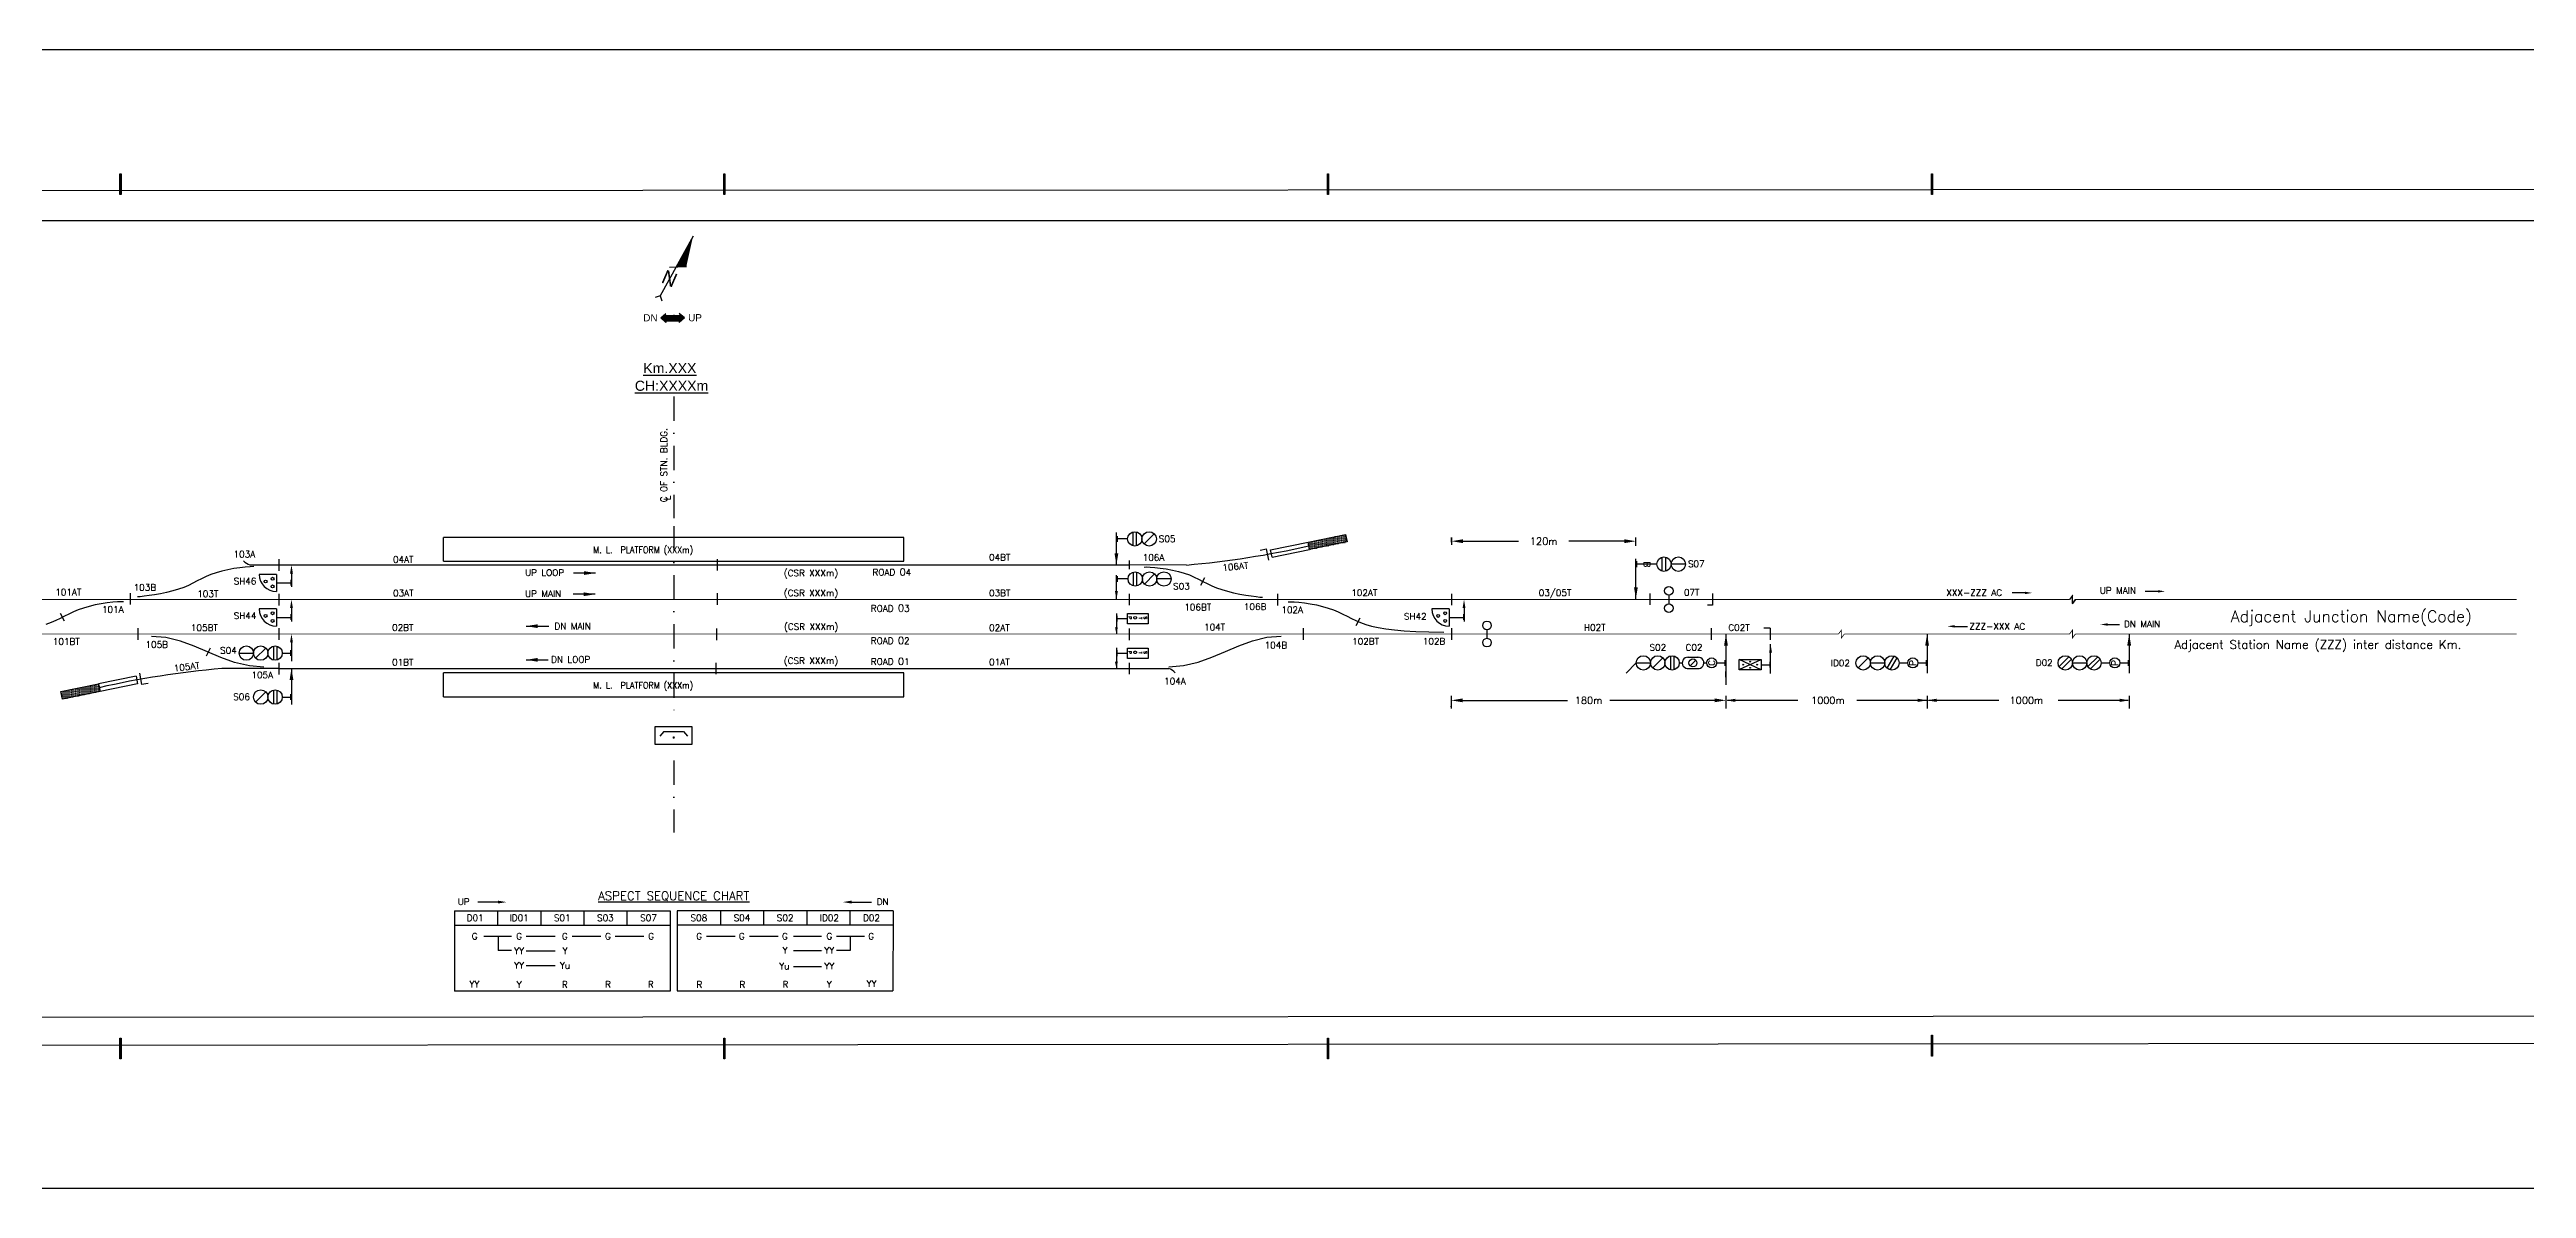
# Model space of a CAD drawing. Extents: x -19438 to 6205, y 191 to 9671.
# Drawn here: x -18941 to -18295, y 9374 to 9671 of the extents above; entities that cross this region are included whole.
import ezdxf
from ezdxf.enums import TextEntityAlignment as Align

# ---------------------------------------------------------------- set-up
doc = ezdxf.new("R2010")
doc.units = 0
doc.header["$LTSCALE"] = 0.5
doc.linetypes.add('DASHDOT', pattern=[25.4, 12.7, -6.35, 0, -6.35])
doc.linetypes.add('HIDDEN', pattern=[0.375, 0.25, -0.125])
doc.layers.get('0').update_dxf_attribs({"linetype": 'CONTINUOUS'})
doc.layers.get('DEFPOINTS').update_dxf_attribs({"linetype": 'CONTINUOUS'})
doc.layers.add('CHAINAGE', color=250, linetype='CONTINUOUS')
doc.layers.add('DIM', color=7, linetype='CONTINUOUS')
doc.styles.add('ARIAL', font='arial.ttf')
doc.styles.add('ROMANS', font='ROMANS.shx')
doc.dimstyles.get("Standard").update_dxf_attribs({"dimtxt": 0.18, "dimasz": 0.18, "dimexe": 0.18, "dimexo": 0.0625, "dimgap": 0.09, "dimtad": 0, "dimtih": 1, "dimtoh": 1, "dimdec": 4, "dimzin": 0, "dimdsep": 46, "dimtxsty": 'Standard', "dimcen": 0.09, "dimadec": 0, "dimazin": 0, "dimtfac": 1, "dimtdec": 4, "dimtofl": 0, "dimtmove": 0, "dimatfit": 3, "dimfxl": 1, "dimtolj": 1, "dimtzin": 0, "dimarcsym": 0})

# ---------------------------------------------------------------- blocks, each defined once
blk = doc.blocks.new('*D181')
at = {"color": 0, "lineweight": -2, "ltscale": 5, "transparency": 16777216}
for p, q in [((-18575.02, 9542.61), (-18575.02, 9543.85)), ((-18572.02, 9542.85), (-18557.49, 9542.85)), ((-18529.88, 9542.85), (-18544.41, 9542.85)), ((-18526.88, 9541.6), (-18526.88, 9543.85))]:
    blk.add_line(p, q, dxfattribs=at)
at = {"color": 0, "ltscale": 5, "transparency": 16777216}
for points in [[(-18572.02, 9543.35), (-18572.02, 9542.35), (-18575.02, 9542.85)], [(-18529.88, 9543.35), (-18529.88, 9542.35), (-18526.88, 9542.85)]]:
    blk.add_solid(points, dxfattribs=at)
at = {"layer": 'DEFPOINTS', "color": 0, "ltscale": 5, "transparency": 16777216}
for p in [(-18526.88, 9542.85), (-18575.02, 9537.61), (-18526.88, 9536.6)]:
    blk.add_point(p, dxfattribs=at)
at = {"color": 0, "ltscale": 5, "transparency": 16777216, "insert": (-18550.95, 9542.85), "char_height": 1.86, "attachment_point": 5, "style": 'ROMANS'}
blk.add_mtext('\\A1;120m', dxfattribs=at)

msp = doc.modelspace()

# ---------------------------------------------------------------- hatches: boundary and pattern name
h = msp.add_hatch(color=256)
h.dxf.hatch_style = 1
h.paths.add_polyline_path([(-18921.9776, 9638.6384), (-18922.2647, 9638.6384), (-18922.2647, 9633.2138), (-18921.9776, 9633.2138)])
h = msp.add_hatch(color=256)
h.dxf.hatch_style = 1
h.paths.add_polyline_path([(-18764.521, 9638.6384), (-18764.8081, 9638.6384), (-18764.8081, 9633.2138), (-18764.521, 9633.2138)])
h = msp.add_hatch(color=256)
h.dxf.hatch_style = 1
h.paths.add_polyline_path([(-18607.0253, 9638.6384), (-18607.3123, 9638.6384), (-18607.3123, 9633.2138), (-18607.0253, 9633.2138)])
h = msp.add_hatch(color=256)
h.dxf.hatch_style = 1
h.paths.add_polyline_path([(-18449.554, 9638.6384), (-18449.8411, 9638.6384), (-18449.8411, 9633.2138), (-18449.554, 9633.2138)])
h = msp.add_hatch(color=256)
h.dxf.hatch_style = 1
h.paths.add_polyline_path([(-18772.7986, 9622.3335), (-18777.2216, 9614.3365), (-18774.5402, 9614.454)])
h = msp.add_hatch(color=256)
h.dxf.hatch_style = 1
h.paths.add_polyline_path([(-18779.8508, 9601.8194), (-18779.8508, 9602.2139), (-18781.1942, 9601.0382), (-18779.8508, 9599.8625), (-18779.8508, 9600.257), (-18776.395, 9600.257), (-18776.395, 9599.8625), (-18775.0516, 9601.0382), (-18776.395, 9602.2139), (-18776.395, 9601.8194)])
h = msp.add_hatch()
h.set_pattern_fill('DOTS', color=256, scale=4.8)
h.set_pattern_definition([(0, (-19201.87638, 9580.34478), (0.15, 0.3), [0, -0.3])])
h.paths.add_polyline_path([(-18612.3888, 9542.6069), (-18611.988, 9540.6474), (-18602.1908, 9542.6515), (-18602.5916, 9544.6109)])
h = msp.add_hatch()
h.set_pattern_fill('DOTS', color=256, scale=4.8)
h.set_pattern_definition([(0, (-19379.35213, 9557.16405), (0.15, 0.3), [0, -0.3])])
h.paths.add_polyline_path([(-18927.4553, 9503.6877), (-18927.8561, 9505.6471), (-18937.6532, 9503.643), (-18937.2524, 9501.6836)])
h = msp.add_hatch(color=256)
h.dxf.hatch_style = 1
h.paths.add_polyline_path([(-18921.9776, 9413.3052), (-18922.2647, 9413.3052), (-18922.2647, 9407.8806), (-18921.9776, 9407.8806)])
h = msp.add_hatch(color=256)
h.dxf.hatch_style = 1
h.paths.add_polyline_path([(-18764.521, 9413.3052), (-18764.8081, 9413.3052), (-18764.8081, 9407.8806), (-18764.521, 9407.8806)])
h = msp.add_hatch(color=256)
h.dxf.hatch_style = 1
h.paths.add_polyline_path([(-18607.0253, 9413.3052), (-18607.3123, 9413.3052), (-18607.3123, 9407.8806), (-18607.0253, 9407.8806)])
h = msp.add_hatch(color=256)
h.dxf.hatch_style = 1
h.paths.add_polyline_path([(-18449.554, 9414.0552), (-18449.8411, 9414.0552), (-18449.8411, 9408.6306), (-18449.554, 9408.6306)])

# ---------------------------------------------------------------- linework, layer by layer
for p, q in [((-19394.8511, 9634.0572), (-17662.1127, 9634.9602)), ((-17669.1788, 9626.3272), (-19368.7605, 9626.3272)), ((-18772.7986, 9622.3335), (-18781.3674, 9606.8408)), ((-18778.9407, 9614.2613), (-18774.5402, 9614.454)), ((-18781.3674, 9606.8408), (-18782.681, 9606.3825)), ((-18781.3674, 9606.8408), (-18780.8933, 9605.5328)), ((-18662.2118, 9544.1983), (-18662.2118, 9542.6983)), ((-18659.4598, 9543.4483), (-18662.2118, 9543.4483)), ((-18658.0348, 9541.6281), (-18658.0348, 9545.2685)), ((-18657.1348, 9541.6281), (-18657.1348, 9545.2685)), ((-18652.5102, 9544.7753), (-18655.1594, 9542.1213)), ((-18575.0219, 9543.8538), (-18575.0219, 9541.9192)), ((-18880.8202, 9538.1521), (-18880.8202, 9535.1521)), ((-18766.5153, 9538.1717), (-18766.5153, 9535.1717)), ((-18659.0238, 9537.7785), (-18659.0238, 9535.5285)), ((-18644.1281, 9536.6398), (-18659.0238, 9536.6535)), ((-18657.9321, 9531.1773), (-18657.9321, 9534.8177)), ((-18657.0321, 9531.1773), (-18657.0321, 9534.8177)), ((-18622.6719, 9537.883), (-18623.2424, 9540.8283)), ((-18526.7015, 9537.6132), (-18526.7015, 9536.1132)), ((-18521.4515, 9536.8632), (-18526.7015, 9536.8632)), ((-18520.0265, 9535.043), (-18520.0265, 9538.6834)), ((-18519.1265, 9535.043), (-18519.1265, 9538.6834)), ((-18513.9515, 9536.8632), (-18517.7015, 9536.8632)), ((-18919.6368, 9529.3186), (-18919.6368, 9526.3186)), ((-18880.82, 9529.1206), (-18880.82, 9526.1206)), ((-18766.4977, 9529.2784), (-18766.4977, 9526.2784)), ((-18662.2118, 9533.7475), (-18662.2118, 9532.2475)), ((-18659.3571, 9532.9975), (-18662.2118, 9532.9975)), ((-18659.0617, 9529.1535), (-18659.0617, 9526.1535)), ((-18652.4075, 9534.3245), (-18655.0567, 9531.6704)), ((-18648.1071, 9532.9975), (-18651.8571, 9532.9957)), ((-18640.3377, 9531.3615), (-18639.2834, 9533.4052)), ((-18620.3549, 9529.1159), (-18620.3549, 9526.1159)), ((-18575.0219, 9529.1535), (-18575.0219, 9526.1535)), ((-18523.2798, 9529.241), (-18523.2798, 9526.241)), ((-18518.3298, 9528.7785), (-18518.3298, 9526.5285)), ((-18506.9071, 9529.1989), (-18506.9071, 9526.1989)), ((-18425.4303, 9529.3643), (-18428.8053, 9529.3643)), ((-18413.0367, 9528.6705), (-18413.7995, 9527.6535)), ((-18413.0367, 9526.6102), (-18413.0367, 9528.6705)), ((-18413.0367, 9526.6365), (-18413.0367, 9528.6705)), ((-18390.7154, 9529.7716), (-18394.0904, 9529.7716)), ((-18936.7314, 9521.9848), (-18937.7857, 9524.0284)), ((-18662.2118, 9521.9055), (-18662.2118, 9523.4055)), ((-18662.2118, 9522.6555), (-18659.5172, 9522.6555)), ((-18599.845, 9520.8688), (-18598.7907, 9522.9124)), ((-18413.0367, 9526.6365), (-18412.274, 9527.6535)), ((-18412.274, 9527.6535), (-18413.0367, 9526.6365)), ((-18917.609, 9520.1535), (-18917.609, 9517.1535)), ((-18882.2454, 9515.4946), (-18882.2454, 9511.8542)), ((-18881.3454, 9515.4946), (-18881.3454, 9511.8542)), ((-18880.8202, 9520.1535), (-18880.8202, 9517.1535)), ((-18877.5239, 9516.257), (-18877.5239, 9511.5424)), ((-18766.6877, 9520.0577), (-18766.6877, 9517.0577)), ((-18659.0238, 9520.067), (-18659.0238, 9517.067)), ((-18613.7159, 9520.1535), (-18613.7159, 9517.1535)), ((-18575.0219, 9520.1535), (-18575.0219, 9517.1535)), ((-18565.7316, 9519.7785), (-18565.7316, 9517.5285)), ((-18507.3059, 9520.1535), (-18507.3059, 9517.1535)), ((-18491.8431, 9520.1535), (-18491.8431, 9517.1535)), ((-18491.7727, 9508.3648), (-18491.7727, 9516.0312)), ((-18443.8043, 9520.6535), (-18440.4293, 9520.6535)), ((-18404.1286, 9521.1327), (-18400.7536, 9521.1327)), ((-18898.6931, 9514.9448), (-18899.7474, 9512.9012)), ((-18880.8202, 9509.641), (-18895.7159, 9509.6547)), ((-18891.1704, 9513.6744), (-18887.4204, 9513.6761)), ((-18886.87, 9512.3473), (-18884.2208, 9515.0014)), ((-18880.8202, 9511.141), (-18880.8202, 9508.141)), ((-18879.9204, 9513.6744), (-18877.7212, 9513.6744)), ((-18877.7212, 9512.9244), (-18877.7212, 9514.4244)), ((-18877.7212, 9512.9244), (-18877.7212, 9514.4244)), ((-18766.8903, 9511.1491), (-18766.8903, 9508.1491)), ((-18662.2118, 9512.9058), (-18662.2118, 9514.4058)), ((-18662.2118, 9513.6558), (-18659.5172, 9513.6558)), ((-18659.0238, 9511.1534), (-18659.0238, 9508.1534)), ((-18652.5929, 9509.6534), (-18648.727, 9509.6534)), ((-18529.4746, 9508.4703), (-18526.8229, 9511.1219)), ((-18526.8229, 9511.1219), (-18523.0729, 9511.1219)), ((-18522.5238, 9509.7961), (-18519.8721, 9512.4478)), ((-18517.8979, 9512.9421), (-18517.8979, 9509.3017)), ((-18516.9979, 9512.9421), (-18516.9979, 9509.3017)), ((-18515.5729, 9511.1219), (-18514.7962, 9511.1219)), ((-18513.4373, 9509.6333), (-18510.55, 9509.6329)), ((-18513.4324, 9512.6089), (-18510.5452, 9512.6085)), ((-18512.7594, 9510.3678), (-18511.2745, 9511.8527)), ((-18509.1723, 9511.1219), (-18508.4479, 9511.1219)), ((-18505.8229, 9511.1219), (-18503.5729, 9511.1219)), ((-18503.5729, 9510.3719), (-18503.5729, 9511.8719)), ((-18494.26, 9509.3399), (-18499.9412, 9511.9921)), ((-18494.3147, 9511.965), (-18499.8878, 9509.4011)), ((-18494.2483, 9510.663), (-18491.9225, 9510.6577)), ((-18491.9225, 9509.913), (-18491.9225, 9511.413)), ((-18468.951, 9509.7961), (-18466.2994, 9512.4478)), ((-18465.7502, 9511.1219), (-18462.0002, 9511.1219)), ((-18459.5935, 9512.9205), (-18461.4346, 9509.78)), ((-18458.8171, 9512.4653), (-18460.6582, 9509.3249)), ((-18458.2502, 9511.1219), (-18456.0002, 9511.1219)), ((-18453.3752, 9511.1219), (-18451.1252, 9511.1219)), ((-18451.1252, 9510.3719), (-18451.1252, 9511.8719)), ((-18413.9505, 9512.7272), (-18416.5246, 9510.153)), ((-18413.3141, 9512.0908), (-18415.8882, 9509.5167)), ((-18413.0444, 9511.1219), (-18409.2944, 9511.1219)), ((-18406.4505, 9512.7272), (-18409.0246, 9510.153)), ((-18405.8141, 9512.0908), (-18408.3882, 9509.5167)), ((-18405.5444, 9511.1219), (-18403.2944, 9511.1219)), ((-18400.6694, 9511.1219), (-18398.4194, 9511.1219)), ((-18398.4194, 9510.3719), (-18398.4194, 9511.8719)), ((-18917.1722, 9508.4115), (-18916.6016, 9505.4663)), ((-18886.8715, 9500.8909), (-18884.2223, 9503.545)), ((-18882.2469, 9504.0381), (-18882.2469, 9500.3977)), ((-18881.3469, 9504.0381), (-18881.3469, 9500.3977)), ((-18877.7227, 9501.4679), (-18877.7227, 9502.9679)), ((-18575.0748, 9502.5104), (-18575.0748, 9499.2306)), ((-18503.4059, 9507.3955), (-18503.4059, 9508.8955)), ((-18503.4059, 9502.5104), (-18503.4059, 9499.2306)), ((-18450.9403, 9502.5075), (-18450.9403, 9499.2276)), ((-18398.2166, 9502.5104), (-18398.2166, 9499.2306)), ((-18879.9219, 9502.2179), (-18877.7227, 9502.2179)), ((-18575.0748, 9499.6914), (-18575.0748, 9499.8642)), ((-18572.0748, 9501.3642), (-18544.7719, 9501.3642)), ((-18506.3832, 9501.3642), (-18533.6862, 9501.3642)), ((-18502.9754, 9501.368), (-18484.6758, 9501.368)), ((-18469.2578, 9501.368), (-18450.9581, 9501.368)), ((-18450.5276, 9501.368), (-18432.228, 9501.368)), ((-18416.81, 9501.368), (-18398.5104, 9501.368)), ((-18780.3754, 9493.2634), (-18781.4145, 9492.0499)), ((-18780.3914, 9493.2634), (-18775.2441, 9493.2634)), ((-18775.2601, 9493.2634), (-18774.221, 9492.0499)), ((-18835.029, 9446.5304), (-18778.779, 9446.5304)), ((-18835.029, 9446.5304), (-18835.029, 9425.5873)), ((-18823.7, 9448.7785), (-18828.95, 9448.7785)), ((-18823.779, 9446.5304), (-18823.779, 9442.7804)), ((-18812.529, 9446.5304), (-18812.529, 9442.7804)), ((-18801.279, 9446.5304), (-18801.279, 9442.7804)), ((-18790.029, 9446.5304), (-18790.029, 9442.7804)), ((-18778.779, 9446.5304), (-18778.779, 9425.5873)), ((-18776.904, 9446.5304), (-18776.904, 9425.6399)), ((-18720.6437, 9446.5304), (-18776.904, 9446.5304)), ((-18765.654, 9446.5304), (-18765.654, 9442.7804)), ((-18754.404, 9446.5304), (-18754.404, 9442.7804)), ((-18743.154, 9446.5304), (-18743.154, 9442.7804)), ((-18731.904, 9446.5304), (-18731.904, 9442.7804)), ((-18731.904, 9446.1554), (-18731.904, 9442.7804)), ((-18731.4656, 9448.7785), (-18726.2156, 9448.7785)), ((-18720.6437, 9446.5304), (-18720.653, 9425.6399)), ((-18835.029, 9442.7804), (-18778.779, 9442.7804)), ((-18827.3848, 9439.8655), (-18820.1054, 9439.8655)), ((-18823.6348, 9439.8655), (-18823.6348, 9436.1784)), ((-18816.279, 9439.8655), (-18808.779, 9439.8655)), ((-18804.3606, 9439.8655), (-18796.8606, 9439.8655)), ((-18793.1106, 9439.8655), (-18785.6106, 9439.8655)), ((-18720.6454, 9442.7804), (-18776.904, 9442.7804)), ((-18769.3221, 9439.8655), (-18761.8221, 9439.8655)), ((-18758.0721, 9439.8655), (-18750.5721, 9439.8655)), ((-18746.5927, 9439.8655), (-18739.3221, 9439.8655)), ((-18735.3575, 9439.8655), (-18728.0721, 9439.8655)), ((-18731.8221, 9439.8655), (-18731.8221, 9436.1784)), ((-18820.0993, 9436.1784), (-18823.6348, 9436.1784)), ((-18816.279, 9436.0535), (-18808.779, 9436.0535)), ((-18816.279, 9432.2706), (-18808.779, 9432.2706)), ((-18746.5927, 9432.0089), (-18739.3221, 9432.0089)), ((-18746.5579, 9436.1629), (-18739.3221, 9436.1629)), ((-18739.0715, 9436.1629), (-18739.0579, 9436.1629)), ((-18731.8221, 9436.1784), (-18735.3575, 9436.1784)), ((-18778.779, 9425.5873), (-18835.029, 9425.5873)), ((-18776.904, 9425.6399), (-18720.653, 9425.6399)), ((-19368.7481, 9418.5772), (-17669.3322, 9419.4583)), ((-19368.7481, 9418.5772), (-17669.3322, 9419.4583)), ((-19394.8511, 9411.0783), (-17661.9968, 9412.5552))]:
    msp.add_line(p, q)
at = {"linetype": 'DASHDOT'}
msp.add_line((-18777.8463, 9601.8194), (-18777.8463, 9600.257), dxfattribs=at)
at = {"ltscale": 5}
for p, q in [((-18833.6876, 9543.8541), (-18837.8446, 9543.8541)), ((-18837.8446, 9537.6372), (-18837.8446, 9543.8541)), ((-18791.9989, 9543.8541), (-18833.6932, 9543.8541)), ((-18768.7939, 9543.8541), (-18791.9989, 9543.8541)), ((-18717.8325, 9543.8541), (-18769.6938, 9543.8541)), ((-18717.8325, 9537.6372), (-18717.8325, 9543.8541)), ((-18624.9178, 9540.5037), (-18623.2424, 9540.8283)), ((-18877.5254, 9534.4031), (-18877.5254, 9530.9446)), ((-18662.3789, 9530.5001), (-18662.3789, 9534.0193)), ((-18877.5254, 9525.4035), (-18877.5254, 9521.945)), ((-18571.7219, 9525.4035), (-18571.7219, 9521.945)), ((-18506.9071, 9526.1989), (-18508.2386, 9526.1989)), ((-18491.8431, 9520.1535), (-18493.5496, 9520.1535)), ((-18914.9262, 9505.7908), (-18916.6016, 9505.4663)), ((-18833.6876, 9508.5339), (-18837.8446, 9508.5339)), ((-18837.8446, 9502.3171), (-18837.8446, 9508.5339)), ((-18791.9989, 9508.5339), (-18833.6932, 9508.5339)), ((-18768.7939, 9508.5339), (-18791.9989, 9508.5339)), ((-18717.8325, 9508.5339), (-18769.6938, 9508.5339)), ((-18717.8325, 9502.3171), (-18717.8325, 9508.5339))]:
    msp.add_line(p, q, dxfattribs=at)
at = {"linetype": 'Continuous'}
for p, q in [((-18622.1859, 9540.6028), (-18612.3888, 9542.6069)), ((-18612.3888, 9542.6069), (-18602.5916, 9544.6109)), ((-18611.988, 9540.6474), (-18612.3888, 9542.6069)), ((-18602.1908, 9542.6515), (-18611.988, 9540.6474)), ((-18602.5916, 9544.6109), (-18602.1908, 9542.6515)), ((-18621.7851, 9538.6434), (-18622.1859, 9540.6028)), ((-18621.7851, 9538.6434), (-18611.988, 9540.6474)), ((-18937.6532, 9503.643), (-18927.8561, 9505.6471)), ((-18937.2524, 9501.6836), (-18937.6532, 9503.643)), ((-18927.4553, 9503.6877), (-18937.2524, 9501.6836)), ((-18918.059, 9507.6512), (-18927.8561, 9505.6471)), ((-18927.8561, 9505.6471), (-18927.4553, 9503.6877)), ((-18917.6582, 9505.6917), (-18927.4553, 9503.6877)), ((-18918.059, 9507.6512), (-18917.6582, 9505.6917))]:
    msp.add_line(p, q, dxfattribs=at)
at = {"linetype": 'HIDDEN', "ltscale": 27}
msp.add_line((-18877.5239, 9516.4694), (-18877.5239, 9516.257), dxfattribs=at)
for points in [[(-18922.2647, 9638.6384), (-18921.9776, 9638.6384), (-18921.9776, 9633.2138), (-18922.2647, 9633.2138)], [(-18764.8081, 9638.6384), (-18764.521, 9638.6384), (-18764.521, 9633.2138), (-18764.8081, 9633.2138)], [(-18607.3123, 9638.6384), (-18607.0253, 9638.6384), (-18607.0253, 9633.2138), (-18607.3123, 9633.2138)], [(-18449.8411, 9638.6384), (-18449.554, 9638.6384), (-18449.554, 9633.2138), (-18449.8411, 9633.2138)], [(-18654.1172, 9524.0055), (-18654.1172, 9521.3055), (-18659.5172, 9521.3055), (-18659.5172, 9524.0055)], [(-18654.1172, 9515.0058), (-18654.1172, 9512.3058), (-18659.5172, 9512.3058), (-18659.5172, 9515.0058)], [(-18499.9961, 9512.0495), (-18494.238, 9512.0495), (-18494.238, 9509.3052), (-18499.9961, 9509.3052)], [(-18773.0051, 9494.4238), (-18782.7551, 9494.4238), (-18782.7551, 9489.9238), (-18773.0051, 9489.9238)], [(-18922.2647, 9413.3052), (-18921.9776, 9413.3052), (-18921.9776, 9407.8806), (-18922.2647, 9407.8806)], [(-18764.8081, 9413.3052), (-18764.521, 9413.3052), (-18764.521, 9407.8806), (-18764.8081, 9407.8806)], [(-18607.3123, 9413.3052), (-18607.0253, 9413.3052), (-18607.0253, 9407.8806), (-18607.3123, 9407.8806)], [(-18449.8411, 9414.0552), (-18449.554, 9414.0552), (-18449.554, 9408.6306), (-18449.8411, 9408.6306)]]:
    msp.add_lwpolyline(points, close=True)
at = {"linetype": 'DASHDOT'}
for points in [[(-18777.8385, 9580.5468), (-18777.8385, 9548.8361)], [(-18777.8385, 9546.8051), (-18777.8385, 9497.1355)], [(-18777.8385, 9485.6919), (-18777.8385, 9466.953)]]:
    msp.add_lwpolyline(points, dxfattribs=at)
at = {"linetype": 'ByBlock'}
for points in [[(-18887.3651, 9536.2298), (-18888.3319, 9536.2012), (-18889.5593, 9536.1024), (-18890.9784, 9535.9351), (-18892.5201, 9535.701), (-18894.1155, 9535.4019), (-18895.6955, 9535.0394), (-18897.1913, 9534.6153), (-18898.5516, 9534.1335), (-18899.797, 9533.6064), (-18900.9658, 9533.0486), (-18902.0962, 9532.475), (-18903.2267, 9531.9), (-18904.3955, 9531.3383), (-18905.6409, 9530.8046), (-18907.0012, 9530.3136), (-18908.4974, 9529.8771), (-18910.08, 9529.4966), (-18911.6823, 9529.1706), (-18913.2375, 9528.8978), (-18914.6789, 9528.6768), (-18915.9396, 9528.5063), (-18916.9529, 9528.3848), (-18917.6519, 9528.311)], [(-18655.1789, 9536.0948), (-18654.5417, 9536.1381), (-18653.5749, 9536.1095), (-18652.3475, 9536.0107), (-18650.9284, 9535.8434), (-18649.3867, 9535.6094), (-18647.7914, 9535.3102), (-18646.2113, 9534.9478), (-18644.7155, 9534.5237), (-18643.3552, 9534.0418), (-18642.1098, 9533.5147), (-18640.941, 9532.957), (-18639.8106, 9532.3833), (-18638.6801, 9531.8083), (-18637.5114, 9531.2467), (-18636.266, 9530.713), (-18634.9056, 9530.222), (-18633.4095, 9529.7855), (-18631.8268, 9529.405), (-18630.2245, 9529.079), (-18628.6693, 9528.8062), (-18627.2279, 9528.5852), (-18625.9672, 9528.4146), (-18624.9539, 9528.2932), (-18624.2549, 9528.2194)], [(-18921.325, 9527.0056), (-18921.9622, 9527.0489), (-18922.929, 9527.0203), (-18924.1564, 9526.9215), (-18925.5754, 9526.7542), (-18927.1171, 9526.5201), (-18928.7125, 9526.221), (-18930.2926, 9525.8585), (-18931.7883, 9525.4344), (-18933.1487, 9524.9526), (-18934.3941, 9524.4255), (-18935.5629, 9523.8678), (-18936.6933, 9523.2941), (-18937.8238, 9522.7191), (-18938.9925, 9522.1574), (-18940.2379, 9521.6237), (-18941.5983, 9521.1327)], [(-18617.6081, 9527.0056), (-18616.9709, 9527.0489), (-18616.0041, 9527.0203), (-18614.7766, 9526.9215), (-18613.3576, 9526.7542), (-18611.8159, 9526.5201), (-18610.2205, 9526.221), (-18608.6405, 9525.8585), (-18607.1447, 9525.4344), (-18605.7843, 9524.9526), (-18604.5389, 9524.4255), (-18603.3702, 9523.8678), (-18602.2397, 9523.2941), (-18601.1093, 9522.7191), (-18599.9405, 9522.1574), (-18598.6951, 9521.6237), (-18597.3347, 9521.1327), (-18595.8198, 9520.6963), (-18594.1051, 9520.3157), (-18592.1446, 9519.9897), (-18589.8916, 9519.7169), (-18587.3, 9519.4959), (-18584.3234, 9519.3254), (-18580.9154, 9519.2039), (-18577.0296, 9519.1301)], [(-18884.7239, 9510.0203), (-18888.5093, 9510.3349), (-18892.3457, 9511.2481), (-18895.9563, 9512.5391), (-18899.4468, 9514.0191), (-18902.9227, 9515.499), (-18906.4896, 9516.7901), (-18910.2529, 9517.7032), (-18913.9979, 9518.0223)], [(-18648.6929, 9510.1078), (-18644.9075, 9510.4224), (-18641.0711, 9511.3355), (-18637.4605, 9512.6266), (-18633.97, 9514.1065), (-18630.4941, 9515.5865), (-18626.9273, 9516.8775), (-18623.1639, 9517.7907), (-18619.4189, 9518.1097)]]:
    msp.add_lwpolyline(points, dxfattribs=at)
for points in [[(-18888.3839, 9536.6531), (-18833.8601, 9536.6531)], [(-18837.8446, 9537.6372), (-18816.173, 9537.6372)], [(-18833.8446, 9536.6535), (-18787.7965, 9536.6535)], [(-18816.173, 9537.6372), (-18791.6798, 9537.6372)], [(-18791.6798, 9537.6372), (-18717.8325, 9537.6372)], [(-18787.7965, 9536.6535), (-18659.0238, 9536.6535)], [(-18880.8202, 9509.6555), (-18833.9906, 9509.6555)], [(-18833.9584, 9509.6553), (-18788.2441, 9509.6533)], [(-18788.2441, 9509.6533), (-18652.5929, 9509.6539)], [(-18837.8446, 9502.3171), (-18816.173, 9502.3171)], [(-18816.173, 9502.3171), (-18791.6798, 9502.3171)], [(-18791.6798, 9502.3171), (-18717.8325, 9502.3171)]]:
    msp.add_lwpolyline(points)
at = {"ltscale": 5}
for points in [[(-18662.3679, 9527.6535), (-18662.3789, 9530.5001)], [(-18662.3789, 9524.0327), (-18662.3789, 9518.6535)], [(-18662.3789, 9515.0331), (-18662.3789, 9509.6538)]]:
    msp.add_lwpolyline(points, dxfattribs=at)
for points, const_width in [([(-18413.7995, 9527.6535), (-18413.0367, 9528.6705), (-18413.0367, 9526.6365), (-18412.274, 9527.6535)], 0.2), ([(-19033.1756, 9527.6535), (-18560.5013, 9527.6535)], 0.225), ([(-18560.8506, 9527.6535), (-18413.7995, 9527.6535)], 0.225), ([(-18412.274, 9527.6535), (-18297.1782, 9527.6535)], 0.225), ([(-19088.7121, 9518.6535), (-18474.0601, 9518.6535)], 0.225), ([(-18474.0601, 9518.6535), (-18473.2974, 9519.6705), (-18473.2974, 9517.6365), (-18472.5346, 9518.6535)], 0.2), ([(-18472.5346, 9518.6535), (-18413.7995, 9518.6535)], 0.225), ([(-18413.7995, 9518.6535), (-18413.0367, 9519.6705), (-18413.0367, 9517.6365), (-18412.274, 9518.6535)], 0.2), ([(-18412.274, 9518.6535), (-18297.1782, 9518.6535)], 0.225)]:
    msp.add_lwpolyline(points, dxfattribs=dict(const_width=const_width))
at = {"linetype": 'HIDDEN', "ltscale": 27}
msp.add_lwpolyline([(-18877.5239, 9516.4694), (-18877.5239, 9516.257)], dxfattribs=at)
at = {"const_width": 0.3}
msp.add_lwpolyline([(-18777.9878, 9491.6683, -1), (-18777.6878, 9491.6683, -1)], format="xyb", close=True, dxfattribs=at)
for centre, radius in [((-18657.5848, 9543.4483), 1.875), ((-18653.8348, 9543.4483), 1.875), ((-18657.4821, 9532.9975), 1.875), ((-18653.7321, 9532.9975), 1.875), ((-18649.9821, 9532.9975), 1.875), ((-18519.5765, 9536.8632), 1.875), ((-18515.8265, 9536.8632), 1.875), ((-18518.3298, 9529.9035), 1.125), ((-18565.7316, 9520.9035), 1.125), ((-18518.3298, 9525.4035), 1.125), ((-18889.2954, 9513.6744), 1.875), ((-18885.5454, 9513.6744), 1.875), ((-18881.7954, 9513.6744), 1.875), ((-18565.7316, 9516.4035), 1.125), ((-18524.9479, 9511.1219), 1.875), ((-18521.1979, 9511.1219), 1.875), ((-18517.4479, 9511.1219), 1.875), ((-18512.017, 9511.1102), 1.05), ((-18507.1354, 9511.1219), 1.3125), ((-18498.95, 9510.6705), 0.1031), ((-18497.1201, 9511.449), 0.1031), ((-18497.1201, 9509.8504), 0.1031), ((-18495.2695, 9510.6705), 0.1031), ((-18467.6252, 9511.1219), 1.875), ((-18463.8752, 9511.1219), 1.875), ((-18460.1252, 9511.1219), 1.875), ((-18454.6877, 9511.1219), 1.3125), ((-18414.9194, 9511.1219), 1.875), ((-18411.1694, 9511.1219), 1.875), ((-18407.4194, 9511.1219), 1.875), ((-18401.9819, 9511.1219), 1.3125), ((-18885.5469, 9502.2179), 1.875), ((-18881.7969, 9502.2179), 1.875)]:
    msp.add_circle(centre, radius)
at = {"linetype": 'Continuous'}
for centre, start, end in [((-18664.4964, 9771.848), 274.9492797, 282.8007339), ((-18875.3477, 9274.4465), 94.9492797, 102.8007339)]:
    msp.add_arc(centre, 236.0885, start, end, dxfattribs=at)
for centre, radius, start, end in [((-18887.1321, 9540.3255), 3.8799, 221.4228092, 251.176614), ((-18649.9788, 9505.981), 3.8799, 41.4228092, 71.176614), ((-18513.3107, 9511.1233), 1.4864, 88.1202494, 277.6352764), ((-18510.6578, 9511.1233), 1.4864, 262.4543336, 92.2497907)]:
    msp.add_arc(centre, radius, start, end)
for points in [[(-18800.0971, 9534.857), (-18800.0971, 9534.232), (-18798.2221, 9534.5445)], [(-18800.1827, 9529.3361), (-18800.1827, 9528.7111), (-18798.3077, 9529.0236)], [(-18425.4303, 9529.6768), (-18425.4303, 9529.0518), (-18423.5553, 9529.3643)], [(-18390.7154, 9530.0841), (-18390.7154, 9529.4591), (-18388.8404, 9529.7716)], [(-18814.4353, 9521.0156), (-18814.4353, 9520.3906), (-18816.3103, 9520.7031)], [(-18492.1477, 9513.7983), (-18491.3977, 9513.7983), (-18491.7727, 9516.0483)], [(-18443.8043, 9520.341), (-18443.8043, 9520.966), (-18445.6793, 9520.6535)], [(-18403.902, 9520.8202), (-18403.902, 9521.4452), (-18405.777, 9521.1327)], [(-18814.4353, 9512.2354), (-18814.4353, 9511.6104), (-18816.3103, 9511.9229)], [(-18572.0748, 9501.8642), (-18572.0748, 9500.8642), (-18575.0748, 9501.3642)], [(-18506.3832, 9501.8642), (-18506.3832, 9500.8642), (-18503.3832, 9501.3642)], [(-18500.9309, 9501.7805), (-18500.9309, 9500.9555), (-18503.4059, 9501.368)], [(-18453.3974, 9501.7805), (-18453.3974, 9500.9555), (-18450.9224, 9501.368)], [(-18448.4831, 9501.7805), (-18448.4831, 9500.9555), (-18450.9581, 9501.368)], [(-18400.6916, 9501.7805), (-18400.6916, 9500.9555), (-18398.2166, 9501.368)], [(-18823.7, 9449.1535), (-18823.7, 9448.4035), (-18821.45, 9448.7785)], [(-18731.4656, 9449.1535), (-18731.4656, 9448.4035), (-18733.7156, 9448.7785)]]:
    msp.add_solid(points)
at = {"ltscale": 5}
for points in [[(-18662.0039, 9529.8376), (-18662.3789, 9527.5876), (-18662.7539, 9529.8376)], [(-18877.8989, 9516.4694), (-18877.5239, 9518.7194), (-18877.1489, 9516.4694)], [(-18662.7539, 9520.4192), (-18662.3789, 9518.6535), (-18662.0039, 9520.4192)], [(-18662.7539, 9511.4195), (-18662.3789, 9509.6538), (-18662.0039, 9511.4195)]]:
    msp.add_solid(points, dxfattribs=at)
at = {"layer": 'CHAINAGE'}
msp.add_lwpolyline([(-17619.3301, 9374.1345), (-19437.5179, 9374.1345), (-19437.5179, 9671.0011), (-17619.3301, 9671.0011)], close=True, dxfattribs=at)
at = {"layer": 'DIM', "ltscale": 5}
for p, q in [((-18781.1942, 9601.0382), (-18779.8508, 9602.2139)), ((-18781.1942, 9601.0382), (-18779.8508, 9599.8625)), ((-18779.8508, 9600.257), (-18776.395, 9600.257)), ((-18779.8508, 9600.257), (-18779.8508, 9599.8625)), ((-18775.0516, 9601.0382), (-18776.395, 9602.2139)), ((-18775.0516, 9601.0382), (-18776.395, 9599.8625)), ((-18776.395, 9600.257), (-18776.395, 9599.8625)), ((-18881.4425, 9534.2076), (-18885.9425, 9534.2076)), ((-18881.4425, 9534.2076), (-18881.4425, 9529.7076)), ((-18881.4425, 9531.9576), (-18877.6925, 9531.963)), ((-18877.6925, 9532.8113), (-18877.6925, 9531.3113)), ((-18881.4425, 9525.2079), (-18885.9425, 9525.2079)), ((-18881.4425, 9525.2079), (-18881.4425, 9520.7079)), ((-18881.4425, 9522.9579), (-18877.6925, 9522.9634)), ((-18877.6925, 9523.8117), (-18877.6925, 9522.3117)), ((-18575.639, 9525.2079), (-18580.139, 9525.2079)), ((-18575.639, 9525.2079), (-18575.639, 9520.7079)), ((-18575.639, 9522.9579), (-18571.889, 9522.9634)), ((-18571.889, 9523.8117), (-18571.889, 9522.3117))]:
    msp.add_line(p, q, dxfattribs=at)
for centre in [(-18884.2714, 9532.3575), (-18882.4462, 9533.0704), (-18882.4462, 9531.0672), (-18884.2714, 9523.3578), (-18882.4462, 9524.0708), (-18882.4462, 9522.0675), (-18578.4679, 9523.3578), (-18576.6426, 9524.0708), (-18576.6426, 9522.0675)]:
    msp.add_circle(centre, 0.375, dxfattribs=at)
for centre in [(-18881.4425, 9534.2076), (-18881.4425, 9525.2079), (-18575.639, 9525.2079)]:
    msp.add_arc(centre, 4.5, 180, 270, dxfattribs=at)
for points in [[(-18877.9004, 9534.4031), (-18877.1504, 9534.4031), (-18877.5254, 9536.6531)], [(-18877.9004, 9525.4035), (-18877.1504, 9525.4035), (-18877.5254, 9527.6535)], [(-18572.0969, 9525.4035), (-18571.3469, 9525.4035), (-18571.7219, 9527.6535)]]:
    msp.add_solid(points, dxfattribs=at)

# ---------------------------------------------------------------- texts
at = {"style": 'ROMANS'}
for s, p in [('C', (-18779.5525, 9553.7624)), ('L', (-18778.7059, 9554.0928))]:
    msp.add_text(s, height=1.7, rotation=90, dxfattribs=at).set_placement(p, align=Align.CENTER)
at = {"style": 'ROMANS', "width": 0.9}
for p in [(-18798.8066, 9539.259), (-18798.8066, 9503.9388)]:
    msp.add_text('M. L.  PLATFORM (XXXm)', height=1.6875, dxfattribs=at).set_placement(p, align=Align.BOTTOM_LEFT)
at = {"style": 'ROMANS'}
for s, height, p in [('04AT', 1.6875, (-18851.0506, 9536.7452)), ('UP LOOP', 1.6875, (-18816.6129, 9533.2998)), ('04BT', 1.6875, (-18695.6029, 9537.3056)), ('03AT', 1.6875, (-18851.0375, 9527.9747)), ('UP MAIN', 1.6875, (-18816.629, 9527.8012)), ('03BT', 1.6875, (-18695.6029, 9527.9854)), ('XXX-ZZZ AC', 1.6875, (-18445.9235, 9528.0957)), ('Adjacent Junction Name(Code)', 3, (-18371.7485, 9520.8728)), ('02BT', 1.6875, (-18851.2761, 9518.9835)), ('DN MAIN', 1.6875, (-18808.9249, 9519.3503)), ('02AT', 1.6875, (-18695.5687, 9518.9322)), ('ZZZ-XXX AC', 1.6875, (-18439.9052, 9519.2864)), ('Adjacent Station Name (ZZZ) inter distance Km.', 2.25, (-18386.4434, 9514.1001)), ('01BT', 1.6875, (-18851.2749, 9509.9435)), ('DN LOOP', 1.6875, (-18809.8012, 9510.6685)), ('01AT', 1.6875, (-18695.5687, 9509.9904))]:
    msp.add_text(s, height=height, dxfattribs=at).set_placement(p, align=Align.BOTTOM_LEFT)
for s, p in [('(CSR XXXm)', (-18734.9616, 9533.1984)), ('101AT', (-18932.3206, 9528.2102)), ('103T', (-18896.594, 9527.7688)), ('(CSR XXXm)', (-18734.9616, 9528.0114)), ('101BT', (-18932.7337, 9515.3543)), ('105BT', (-18896.7327, 9518.9385)), ('(CSR XXXm)', (-18734.8994, 9519.2311)), ('(CSR XXXm)', (-18734.9479, 9510.341))]:
    msp.add_text(s, height=1.6875, dxfattribs=at).set_placement(p, align=Align.BOTTOM_RIGHT)
for s, rotation, p in [('B', 270, (-18523.9915, 9536.8031)), ('C', 90, (-18507.1354, 9511.1219)), ('P', 90, (-18454.6877, 9511.1219)), ('P', 90, (-18401.9819, 9511.1219))]:
    msp.add_text(s, height=1.6875, rotation=rotation, dxfattribs=at).set_placement(p, align=Align.MIDDLE)
for s, p in [('UP MAIN', (-18405.9296, 9529.9968)), ('DN MAIN', (-18399.6064, 9521.2563)), ('ID02', (-18476.0598, 9511.0967)), ('D02', (-18422.6055, 9511.1699))]:
    msp.add_text(s, height=1.6875, dxfattribs=at).set_placement(p, align=Align.MIDDLE_LEFT)
for s, height, p in [('%%UASPECT SEQUENCE CHART', 2.25, (-18777.8314, 9450.3106)), ('D01', 1.6875, (-18829.6105, 9444.6554)), ('ID01', 1.6875, (-18818.154, 9444.6554)), ('S01', 1.6875, (-18806.904, 9444.6554)), ('S03', 1.6875, (-18795.654, 9444.6554)), ('S07', 1.6875, (-18784.404, 9444.6554)), ('S08', 1.6875, (-18771.279, 9444.6554)), ('S04', 1.6875, (-18760.029, 9444.6554)), ('S02', 1.6875, (-18748.779, 9444.6554)), ('ID02 ', 1.6875, (-18736.6526, 9444.6554)), ('D02', 1.6875, (-18726.255, 9444.6554)), ('G', 1.6875, (-18829.7468, 9439.8655)), ('G', 1.6875, (-18818.154, 9439.8655)), ('G', 1.6875, (-18806.2356, 9439.8655)), ('G', 1.6875, (-18794.9856, 9439.8655)), ('G', 1.6875, (-18783.7356, 9439.8655)), ('G', 1.6875, (-18771.1971, 9439.8655)), ('G', 1.6875, (-18760.0913, 9439.8655)), ('G', 1.6875, (-18748.8413, 9439.8655)), ('G', 1.6875, (-18737.2318, 9439.8655)), ('G', 1.6875, (-18726.3413, 9439.8655)), ('YY', 1.6875, (-18818.154, 9436.0535)), ('YY', 1.6875, (-18818.154, 9432.2706)), ('Yu', 1.6875, (-18806.1867, 9432.2578)), ('Y', 1.6875, (-18806.1843, 9436.0535)), ('Yu', 1.6875, (-18748.9898, 9432.091)), ('Y', 1.6875, (-18748.8102, 9436.1999)), ('YY', 1.6875, (-18737.2835, 9436.1999)), ('YY', 1.6875, (-18737.2606, 9432.0961)), ('YY', 1.6875, (-18829.8097, 9427.3665)), ('Y', 1.6875, (-18818.154, 9427.2884)), ('R', 1.6875, (-18806.2356, 9427.2884)), ('R', 1.6875, (-18794.9856, 9427.3278)), ('R', 1.6875, (-18783.8116, 9427.3278)), ('R', 1.6875, (-18771.1285, 9427.2773)), ('R', 1.6875, (-18759.9525, 9427.2773)), ('R', 1.6875, (-18748.6904, 9427.3503)), ('Y', 1.6875, (-18737.2606, 9427.3503)), ('YY', 1.6875, (-18726.2256, 9427.5041))]:
    msp.add_text(s, height=height, dxfattribs=at).set_placement(p, align=Align.MIDDLE)
for s, p in [('UP', (-18834.1669, 9448.0285)), ('DN', (-18724.8973, 9448.0285))]:
    msp.add_text(s, height=1.6875, dxfattribs=at).set_placement(p)
at = {"insert": (-18781.2568, 9555.6633), "char_height": 1.6875, "attachment_point": 1, "rotation": 90, "style": 'ROMANS'}
msp.add_mtext_dynamic_manual_height_columns('OF STN. BLDG.', width=21.407901, gutter_width=11.25, heights=[5.8038], dxfattribs=at)
at = {"char_height": 1.6875, "attachment_point": 1, "style": 'ROMANS'}
for s, insert in [('ROAD {\\H1.08333x;0}4', (-18726.002, 9535.7361)), ('ROAD {\\H1.08333x;0}3', (-18726.4307, 9526.3069)), ('ROAD {\\H1.08333x;0}2', (-18726.4307, 9517.8779)), ('ROAD {\\H1.08333x;0}1', (-18726.4307, 9512.449))]:
    msp.add_mtext_dynamic_manual_height_columns(s, width=21.407901, gutter_width=11.25, heights=[5.8038], dxfattribs=dict(at, insert=insert))
at = {"char_height": 0.8034, "width": 1.213379, "attachment_point": 9, "rotation": 270, "style": 'ROMANS'}
for insert in [(-18659.2362, 9522.5093), (-18659.2362, 9513.5096)]:
    msp.add_mtext('S\\PT\\PO\\PP', dxfattribs=dict(at, insert=insert))
at = {"attachment_point": 5, "style": 'ROMANS'}
for s, insert, char_height in [('\\A1;180m', (-18539.229, 9501.3642), 1.86), ('\\A1;1000m', (-18476.8337, 9501.368), 1.85625), ('1000m', (-18425.0568, 9501.368), 1.86)]:
    msp.add_mtext(s, dxfattribs=dict(at, insert=insert, char_height=char_height))
at = {"style": 'ROMANS'}
for tag, p in [('S05', (-18649.1507, 9544.3192)), ('103A', (-18889.7993, 9540.3024)), ('103B', (-18915.7524, 9531.6424)), ('S03', (-18645.4106, 9531.9395)), ('102AT', (-18597.7208, 9530.2627)), ('03/05T', (-18547.9834, 9530.2527)), ('101A', (-18924.1193, 9525.8742)), ('106BT', (-18641.1572, 9526.4911)), ('105B', (-18912.6506, 9516.7629)), ('104T', (-18636.7771, 9521.2815)), ('104B', (-18620.788, 9516.583)), ('102BT', (-18597.3967, 9517.5886)), ('H02T', (-18537.6268, 9521.1873)), ('S04', (-18893.9735, 9515.2222)), ('S06', (-18890.5352, 9503.1332)), ('105A', (-18885.1496, 9508.8195)), ('104A', (-18647.1251, 9507.2116))]:
    msp.add_attdef(tag, text='XXX', height=1.6875, dxfattribs=at).set_placement(p, align=Align.TOP_CENTER)
for tag, rotation, p in [('106AT', 5.5163412, (-18631.2322, 9534.8959)), ('105AT', 7.222982, (-18904.6821, 9508.7569))]:
    msp.add_attdef(tag, text='SXX', height=1.6875, rotation=rotation, dxfattribs=at).set_placement(p, align=Align.BOTTOM_CENTER)
for tag, p in [('S02', (-18521.1667, 9513.8108)), ('C02', (-18511.7374, 9513.8108)), ('C02T', (-18500.0054, 9518.9741))]:
    msp.add_attdef(tag, text='SXX', height=1.6875, dxfattribs=at).set_placement(p, align=Align.BOTTOM_CENTER)
at = {"layer": 'DIM', "ltscale": 5, "style": 'ARIAL'}
msp.add_text('N', height=3.6562, rotation=156.6871126, dxfattribs=at).set_placement((-18777.2305, 9610.591), align=Align.MIDDLE_LEFT)
for s, p in [('DN', (-18785.7808, 9600.1619)), ('UP', (-18774.0791, 9600.1754))]:
    msp.add_text(s, height=1.86, dxfattribs=at).set_placement(p)
for s, p in [('%%UKm.XXX', (-18778.8404, 9586.649)), ('%%UCH:XXXXm', (-18778.4046, 9582.0483))]:
    msp.add_text(s, height=2.625, dxfattribs=at).set_placement(p, align=Align.CENTER)
at = {"layer": 'DIM', "ltscale": 5, "style": 'ROMANS'}
for tag, p in [('106A', (-18655.5166, 9538.5868)), ('S07', (-18513.3213, 9536.9386)), ('SH46', (-18892.5954, 9532.4265)), ('07T', (-18514.3687, 9529.5)), ('SH44', (-18892.5954, 9523.4268)), ('106B', (-18629.1224, 9525.7689)), ('102A', (-18619.3588, 9524.9706)), ('SH42', (-18587.4102, 9523.2635)), ('102B', (-18582.4612, 9516.7644))]:
    msp.add_attdef(tag, text='Sh', height=1.6875, dxfattribs=at).set_placement(p, align=Align.MIDDLE_LEFT)

# ---------------------------------------------------------------- dimensions: what is measured, and where the dimension line sits
at = {"ltscale": 5}
dim = msp.add_linear_dim(base=(-18526.8773, 9542.8538), p1=(-18575.0219, 9537.6103), p2=(-18526.8773, 9536.596), text='120m', dimstyle='Standard', override={"dimtxt": 1.86, "dimasz": 3, "dimexe": 1, "dimexo": 5, "dimgap": 3, "dimdec": 0, "dimlfac": 2.5, "dimpost": 'm', "dimtxsty": 'ROMANS', "dimtdec": 2}, dxfattribs=at)
dim.commit()
dim.dimension.update_dxf_attribs({"geometry": '*D181', "text_midpoint": (-18550.9496, 9542.8538)})

# ---------------------------------------------------------------- leaders
for points in [[(-18662.3789, 9536.6535), (-18662.3789, 9545.0884)], [(-18798.2221, 9534.5445), (-18803.9593, 9534.5445)], [(-18526.8988, 9527.8638), (-18526.8988, 9538.244)], [(-18798.3077, 9529.0236), (-18804.0449, 9529.0236)], [(-18816.3103, 9520.7031), (-18810.4105, 9520.7031)], [(-18503.4059, 9518.6535), (-18503.4059, 9505.4467)], [(-18450.9581, 9518.6535), (-18450.9581, 9508.4309)], [(-18398.2523, 9518.6535), (-18398.2523, 9508.4309)], [(-18877.5254, 9509.6555), (-18877.5254, 9500.3069)], [(-18816.3103, 9511.9229), (-18810.573, 9511.9229)]]:
    msp.add_leader(points, dimstyle='Standard', override={"dimtxt": 2.25, "dimasz": 3, "dimexe": 2, "dimexo": 1, "dimgap": 2, "dimtad": 0, "dimdec": 2, "dimpost": 'mm', "dimtxsty": 'ROMANS', "dimtdec": 2}, dxfattribs=at)

doc.saveas('drawing.dxf')
